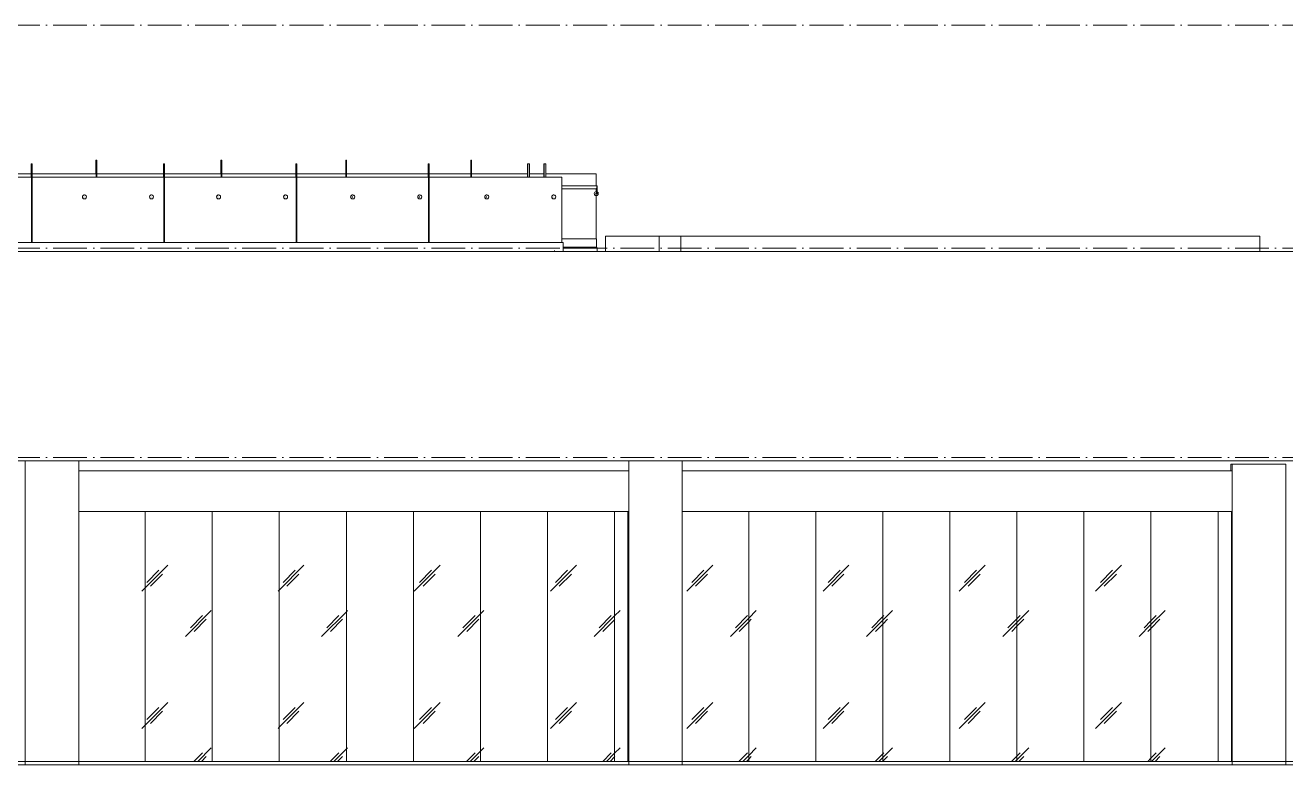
# Model space of a CAD drawing. Header units: millimetres. Extents: x -20608 to 106651, y -8981 to 93550.
# Drawn here: x 50495 to 69161, y 10950 to 21900 of the extents above; entities that cross this region are included whole.
import ezdxf

# ---------------------------------------------------------------- set-up
doc = ezdxf.new("R2010")
doc.units = ezdxf.units.MM
doc.linetypes.add('Grid Line', pattern=[14, 10, -2, 0, -2])
for name, color, linetype, lineweight in [('KINH', 152, 'Continuous', 5), ('NET CAT', 3, 'Continuous', 5), ('NET CATConcrete', 3, 'Continuous', 5), ('NET THAY 1', 41, 'Continuous', 5), ('NET THAY 2', 55, 'Continuous', 5), ('NET-THAY', 2, 'Continuous', 9), ('TRUC', 225, 'Continuous', 5)]:
    doc.layers.add(name, color=color, linetype=linetype, lineweight=lineweight)
pattern_1 = [(45.204, (34191.6, 1401.6), (0.002, 2032), [252.7, -2610.81]), (45.204, (34136.8, 1456.7), (0.002, 2032), [252.7, -2610.81]), (45.204, (34061.5, 1325.7), (0.002, 2032), [544.27, -2319.24]), (45.204, (32819.7, 2763), (0.002, 2032), [252.7, -2610.81]), (45.204, (32764.9, 2818.2), (0.002, 2032), [252.7, -2610.81]), (45.204, (32689.5, 2687.1), (0.002, 2032), [544.27, -2319.24])]

# ---------------------------------------------------------------- blocks, each defined once
blk = doc.blocks.new('System Panel - Glazed-V290-MẶT ĐỨNG 1-14')
at = {"layer": 'KINH'}
h = blk.add_hatch(dxfattribs=at)
h.set_pattern_fill('FP_1', color=256, style=0, pattern_type=2)
h.set_pattern_definition(pattern_1)
h.paths.add_polyline_path([(52272, 11000), (52272, 14700), (51289, 14700), (51289, 11000)], flags=0)
at = {"layer": 'KINH', "color": 7}
blk.add_line((52272, 11000), (52272, 14700), dxfattribs=at)
blk = doc.blocks.new('System Panel - Glazed-V291-MẶT ĐỨNG 1-14')
at = {"layer": 'KINH'}
h = blk.add_hatch(dxfattribs=at)
h.set_pattern_fill('FP_1', color=256, style=0, pattern_type=2)
h.set_pattern_definition(pattern_1)
h.paths.add_polyline_path([(52272, 11000), (53264, 11000), (53264, 14700), (52272, 14700), (52272, 11395)], flags=0)
at = {"layer": 'KINH', "color": 7}
for p, q in [((52272, 14700), (52272, 11000)), ((53264, 11000), (53264, 14700))]:
    blk.add_line(p, q, dxfattribs=at)
blk = doc.blocks.new('System Panel - Glazed-V292-MẶT ĐỨNG 1-14')
at = {"layer": 'KINH'}
h = blk.add_hatch(dxfattribs=at)
h.set_pattern_fill('FP_1', color=256, style=0, pattern_type=2)
h.set_pattern_definition(pattern_1)
h.paths.add_polyline_path([(53264, 11000), (54257, 11000), (54257, 14700), (53264, 14700), (53264, 11395)], flags=0)
at = {"layer": 'KINH', "color": 7}
for p, q in [((53264, 14700), (53264, 11000)), ((54257, 11000), (54257, 14700))]:
    blk.add_line(p, q, dxfattribs=at)
blk = doc.blocks.new('System Panel - Glazed-V293-MẶT ĐỨNG 1-14')
at = {"layer": 'KINH'}
h = blk.add_hatch(dxfattribs=at)
h.set_pattern_fill('FP_1', color=256, style=0, pattern_type=2)
h.set_pattern_definition(pattern_1)
h.paths.add_polyline_path([(55250, 11000), (55250, 14700), (54257, 14700), (54257, 11000), (55185, 11000)], flags=0)
at = {"layer": 'KINH', "color": 7}
for p, q in [((54257, 14700), (54257, 11000)), ((55250, 11000), (55250, 14700))]:
    blk.add_line(p, q, dxfattribs=at)
blk = doc.blocks.new('System Panel - Glazed-V294-MẶT ĐỨNG 1-14')
at = {"layer": 'KINH'}
h = blk.add_hatch(dxfattribs=at)
h.set_pattern_fill('FP_1', color=256, style=0, pattern_type=2)
h.set_pattern_definition(pattern_1)
h.paths.add_polyline_path([(55250, 11000), (56243, 11000), (56243, 14700), (55250, 14700), (55250, 11395)], flags=0)
at = {"layer": 'KINH', "color": 7}
for p, q in [((55250, 14700), (55250, 11000)), ((56243, 11000), (56243, 14700))]:
    blk.add_line(p, q, dxfattribs=at)
blk = doc.blocks.new('System Panel - Glazed-V295-MẶT ĐỨNG 1-14')
at = {"layer": 'KINH'}
h = blk.add_hatch(dxfattribs=at)
h.set_pattern_fill('FP_1', color=256, style=0, pattern_type=2)
h.set_pattern_definition(pattern_1)
h.paths.add_polyline_path([(56243, 11000), (57236, 11000), (57236, 14700), (56243, 14700), (56243, 11395)], flags=0)
at = {"layer": 'KINH', "color": 7}
for p, q in [((56243, 14700), (56243, 11000)), ((57236, 11000), (57236, 14700))]:
    blk.add_line(p, q, dxfattribs=at)
blk = doc.blocks.new('System Panel - Glazed-V296-MẶT ĐỨNG 1-14')
at = {"layer": 'KINH'}
h = blk.add_hatch(dxfattribs=at)
h.set_pattern_fill('FP_1', color=256, style=0, pattern_type=2)
h.set_pattern_definition(pattern_1)
h.paths.add_polyline_path([(57236, 11000), (58229, 11000), (58229, 14700), (57236, 14700), (57236, 11395)], flags=0)
at = {"layer": 'KINH', "color": 7}
for p, q in [((57236, 14700), (57236, 11000)), ((58229, 11000), (58229, 14700))]:
    blk.add_line(p, q, dxfattribs=at)
blk = doc.blocks.new('System Panel - Glazed-V297-MẶT ĐỨNG 1-14')
at = {"layer": 'KINH'}
h = blk.add_hatch(dxfattribs=at)
h.set_pattern_fill('FP_1', color=256, style=0, pattern_type=2)
h.set_pattern_definition(pattern_1)
h.paths.add_polyline_path([(59222, 11000), (59222, 14700), (58229, 14700), (58229, 11000), (58365, 11000)], flags=0)
at = {"layer": 'KINH', "color": 7}
for p, q in [((58229, 14700), (58229, 11000)), ((59222, 11000), (59222, 14700))]:
    blk.add_line(p, q, dxfattribs=at)
blk = doc.blocks.new('System Panel - Glazed-610742-MẶT ĐỨNG 1-14')
at = {"layer": 'KINH'}
h = blk.add_hatch(dxfattribs=at)
h.set_pattern_fill('FP_1', color=256, style=0, pattern_type=2)
h.set_pattern_definition(pattern_1)
h.paths.add_polyline_path([(59222, 11000), (59420, 11000), (59420, 14700), (59222, 14700), (59222, 11395)], flags=0)
at = {"layer": 'KINH', "color": 7}
for p, q in [((59222, 14700), (59222, 11000)), ((59420, 11000), (59420, 14700))]:
    blk.add_line(p, q, dxfattribs=at)
blk = doc.blocks.new('System Panel - Glazed-V298-MẶT ĐỨNG 1-14')
at = {"layer": 'KINH'}
h = blk.add_hatch(dxfattribs=at)
h.set_pattern_fill('FP_1', color=256, style=0, pattern_type=2)
h.set_pattern_definition(pattern_1)
h.paths.add_polyline_path([(61208, 11000), (61208, 14700), (60225, 14700), (60225, 11000)], flags=0)
at = {"layer": 'KINH', "color": 7}
blk.add_line((61208, 11000), (61208, 14700), dxfattribs=at)
blk = doc.blocks.new('System Panel - Glazed-V299-MẶT ĐỨNG 1-14')
at = {"layer": 'KINH'}
h = blk.add_hatch(dxfattribs=at)
h.set_pattern_fill('FP_1', color=256, style=0, pattern_type=2)
h.set_pattern_definition(pattern_1)
h.paths.add_polyline_path([(62201, 11000), (62201, 14700), (61208, 14700), (61208, 11000), (61544, 11000)], flags=0)
at = {"layer": 'KINH', "color": 7}
for p, q in [((61208, 14700), (61208, 11000)), ((62201, 11000), (62201, 14700))]:
    blk.add_line(p, q, dxfattribs=at)
blk = doc.blocks.new('System Panel - Glazed-V300-MẶT ĐỨNG 1-14')
at = {"layer": 'KINH'}
h = blk.add_hatch(dxfattribs=at)
h.set_pattern_fill('FP_1', color=256, style=0, pattern_type=2)
h.set_pattern_definition(pattern_1)
h.paths.add_polyline_path([(62201, 11000), (63194, 11000), (63194, 14700), (62201, 14700), (62201, 11395)], flags=0)
at = {"layer": 'KINH', "color": 7}
for p, q in [((62201, 14700), (62201, 11000)), ((63194, 11000), (63194, 14700))]:
    blk.add_line(p, q, dxfattribs=at)
blk = doc.blocks.new('System Panel - Glazed-V301-MẶT ĐỨNG 1-14')
at = {"layer": 'KINH'}
h = blk.add_hatch(dxfattribs=at)
h.set_pattern_fill('FP_1', color=256, style=0, pattern_type=2)
h.set_pattern_definition(pattern_1)
h.paths.add_polyline_path([(63194, 11000), (64186, 11000), (64186, 14700), (63194, 14700), (63194, 11395)], flags=0)
at = {"layer": 'KINH', "color": 7}
for p, q in [((63194, 14700), (63194, 11000)), ((64186, 11000), (64186, 14700))]:
    blk.add_line(p, q, dxfattribs=at)
blk = doc.blocks.new('System Panel - Glazed-V302-MẶT ĐỨNG 1-14')
at = {"layer": 'KINH'}
h = blk.add_hatch(dxfattribs=at)
h.set_pattern_fill('FP_1', color=256, style=0, pattern_type=2)
h.set_pattern_definition(pattern_1)
h.paths.add_polyline_path([(64186, 11000), (65179, 11000), (65179, 14700), (64186, 14700), (64186, 11395)], flags=0)
at = {"layer": 'KINH', "color": 7}
for p, q in [((64186, 14700), (64186, 11000)), ((65179, 11000), (65179, 14700))]:
    blk.add_line(p, q, dxfattribs=at)
blk = doc.blocks.new('System Panel - Glazed-V303-MẶT ĐỨNG 1-14')
at = {"layer": 'KINH'}
h = blk.add_hatch(dxfattribs=at)
h.set_pattern_fill('FP_1', color=256, style=0, pattern_type=2)
h.set_pattern_definition(pattern_1)
h.paths.add_polyline_path([(65179, 11000), (66172, 11000), (66172, 14700), (65179, 14700), (65179, 11395)], flags=0)
at = {"layer": 'KINH', "color": 7}
for p, q in [((65179, 14700), (65179, 11000)), ((66172, 11000), (66172, 14700))]:
    blk.add_line(p, q, dxfattribs=at)
blk = doc.blocks.new('System Panel - Glazed-V304-MẶT ĐỨNG 1-14')
at = {"layer": 'KINH'}
h = blk.add_hatch(dxfattribs=at)
h.set_pattern_fill('FP_1', color=256, style=0, pattern_type=2)
h.set_pattern_definition(pattern_1)
h.paths.add_polyline_path([(66172, 11000), (67165, 11000), (67165, 14700), (66172, 14700), (66172, 11395)], flags=0)
at = {"layer": 'KINH', "color": 7}
for p, q in [((66172, 14700), (66172, 11000)), ((67165, 11000), (67165, 14700))]:
    blk.add_line(p, q, dxfattribs=at)
blk = doc.blocks.new('System Panel - Glazed-V305-MẶT ĐỨNG 1-14')
at = {"layer": 'KINH'}
h = blk.add_hatch(dxfattribs=at)
h.set_pattern_fill('FP_1', color=256, style=0, pattern_type=2)
h.set_pattern_definition(pattern_1)
h.paths.add_polyline_path([(68158, 11000), (68158, 14700), (67165, 14700), (67165, 11000), (67903, 11000)], flags=0)
at = {"layer": 'KINH', "color": 7}
for p, q in [((67165, 14700), (67165, 11000)), ((68158, 11000), (68158, 14700))]:
    blk.add_line(p, q, dxfattribs=at)
blk = doc.blocks.new('System Panel - Glazed-V306-MẶT ĐỨNG 1-14')
at = {"layer": 'KINH', "color": 7}
for p, q in [((68158, 14700), (68158, 11000)), ((68357, 11000), (68357, 14700))]:
    blk.add_line(p, q, dxfattribs=at)
blk = doc.blocks.new('ALC1807-ASCENT PLAZA-TANG 1_2_rvt-1-MẶT ĐỨNG 1-14')
at = {"layer": 'NET-THAY', "lineweight": 15}
blk.add_line((95985, 18550), (41016, 18550), dxfattribs=at)
at = {"layer": 'NET-THAY', "color": 250, "lineweight": 15}
blk.add_line((41016, 15450), (95985, 15450), dxfattribs=at)
at = {"layer": 'NET-THAY', "color": 10}
for p, q in [((41001, 11000), (95970, 11000)), ((95970, 10950), (41001, 10950))]:
    blk.add_line(p, q, dxfattribs=at)
at = {"color": 10, "lineweight": 9}
for name in ['System Panel - Glazed-V290-MẶT ĐỨNG 1-14', 'System Panel - Glazed-V291-MẶT ĐỨNG 1-14', 'System Panel - Glazed-V292-MẶT ĐỨNG 1-14', 'System Panel - Glazed-V293-MẶT ĐỨNG 1-14', 'System Panel - Glazed-V294-MẶT ĐỨNG 1-14', 'System Panel - Glazed-V295-MẶT ĐỨNG 1-14', 'System Panel - Glazed-V296-MẶT ĐỨNG 1-14', 'System Panel - Glazed-V297-MẶT ĐỨNG 1-14', 'System Panel - Glazed-610742-MẶT ĐỨNG 1-14', 'System Panel - Glazed-V298-MẶT ĐỨNG 1-14', 'System Panel - Glazed-V299-MẶT ĐỨNG 1-14', 'System Panel - Glazed-V300-MẶT ĐỨNG 1-14', 'System Panel - Glazed-V301-MẶT ĐỨNG 1-14', 'System Panel - Glazed-V302-MẶT ĐỨNG 1-14', 'System Panel - Glazed-V303-MẶT ĐỨNG 1-14', 'System Panel - Glazed-V304-MẶT ĐỨNG 1-14', 'System Panel - Glazed-V305-MẶT ĐỨNG 1-14', 'System Panel - Glazed-V306-MẶT ĐỨNG 1-14']:
    blk.add_blockref(name, (0, 0), dxfattribs=at)
blk = doc.blocks.new('Railing - NBS_RailInfillPnl_Post-1009334-MẶT ĐỨNG 1-14')
at = {"layer": 'NET THAY 2', "color": 7}
for p, q in [((42747, 19650), (42747, 19850)), ((42747, 19850), (42750, 19850)), ((42760, 19850), (42750, 19850)), ((42750, 19850), (42750, 18685)), ((42760, 18685), (42760, 19850))]:
    blk.add_line(p, q, dxfattribs=at)
blk = doc.blocks.new('Railing - NBS_RailInfillPnl_Post-V401-MẶT ĐỨNG 1-14')
at = {"layer": 'NET THAY 2', "color": 7}
for p, q in [((58175, 19850), (58175, 19650)), ((58177, 19850), (58175, 19850)), ((58177, 19650), (58177, 19850)), ((58177, 19850), (58203, 19850)), ((58203, 19850), (58203, 19650))]:
    blk.add_line(p, q, dxfattribs=at)
blk = doc.blocks.new('Railing - NBS_RailInfillPnl_Post-847067-MẶT ĐỨNG 1-14')
at = {"layer": 'NET THAY 2', "color": 7}
blk.add_line((58443, 19650), (58443, 18685), dxfattribs=at)
blk = doc.blocks.new('Railing - Railing-863618-MẶT ĐỨNG 1-14')
at = {"layer": 'NET THAY 1', "color": 7}
for p, q in [((41001, 18685), (58462, 18685)), ((58462, 18685), (58462, 18550)), ((58335, 18562), (58331, 18562))]:
    blk.add_line(p, q, dxfattribs=at)
for name, p in [('Railing - NBS_RailInfillPnl_Post-1009334-MẶT ĐỨNG 1-14', (0, 0)), ('Railing - NBS_RailInfillPnl_Post-1009334-MẶT ĐỨNG 1-14', (1959, 0)), ('Railing - NBS_RailInfillPnl_Post-1009334-MẶT ĐỨNG 1-14', (3919, 0)), ('Railing - NBS_RailInfillPnl_Post-1009334-MẶT ĐỨNG 1-14', (5878, 0)), ('Railing - NBS_RailInfillPnl_Post-1009334-MẶT ĐỨNG 1-14', (7838, 0)), ('Railing - NBS_RailInfillPnl_Post-1009334-MẶT ĐỨNG 1-14', (9797, 0)), ('Railing - NBS_RailInfillPnl_Post-1009334-MẶT ĐỨNG 1-14', (11756, 0)), ('Railing - NBS_RailInfillPnl_Post-1009334-MẶT ĐỨNG 1-14', (13716, 0)), ('Railing - NBS_RailInfillPnl_Post-V401-MẶT ĐỨNG 1-14', (-240, 0)), ('Railing - NBS_RailInfillPnl_Post-V401-MẶT ĐỨNG 1-14', (0, 0)), ('Railing - NBS_RailInfillPnl_Post-847067-MẶT ĐỨNG 1-14', (0, 0))]:
    blk.add_blockref(name, p)
blk = doc.blocks.new('Top Rail Type - Top Rail_Internal_-863652-MẶT ĐỨNG 1-14')
at = {"layer": 'NET THAY 1', "color": 7}
for p, q in [((41001, 19650), (42750, 19650)), ((42760, 19650), (44710, 19650)), ((44720, 19650), (46669, 19650)), ((46679, 19650), (48629, 19650)), ((48639, 19650), (50588, 19650)), ((50598, 19650), (52547, 19650)), ((52557, 19650), (54507, 19650)), ((54517, 19650), (56466, 19650)), ((56476, 19650), (58441, 19650)), ((58441, 19650), (58441, 18685))]:
    blk.add_line(p, q, dxfattribs=at)
blk = doc.blocks.new('ALB-RAILING 32 - ALB-BALUSTER-847066-MẶT ĐỨNG 1-14')
at = {"layer": 'NET THAY 1', "color": 7}
for p, q in [((58318, 19364), (58316, 19364)), ((58316, 19350), (58318, 19350)), ((58323, 19387), (58322, 19387)), ((58322, 19327), (58323, 19327))]:
    blk.add_line(p, q, dxfattribs=at)
for centre, start_param, end_param in [((58322, 19357), 6.021386, 7.853982), ((58322, 19357), 1.570796, 3.403392), ((58323, 19357), 4.712389, 7.853982), ((58323, 19357), 1.570796, 4.712389), ((58322, 19357), 5.638937, 5.880236)]:
    blk.add_ellipse(centre, major_axis=(0, 30), ratio=0.992899, start_param=start_param, end_param=end_param, dxfattribs=at)
blk = doc.blocks.new('Railing - NBS_RailInfillPnl_Post-V402-MẶT ĐỨNG 1-14')
at = {"layer": 'NET THAY 2', "color": 7}
for p, q in [((47839, 19900), (47839, 19700)), ((47842, 19900), (47839, 19900)), ((47842, 19650), (47842, 19900)), ((47842, 19900), (47852, 19900)), ((47852, 19900), (47852, 19650))]:
    blk.add_line(p, q, dxfattribs=at)
blk = doc.blocks.new('Railing - Railing-863874-MẶT ĐỨNG 1-14')
at = {"layer": 'NET THAY 1', "color": 7}
for p, q in [((58953, 18735), (58443, 18735)), ((58953, 18735), (58953, 18622)), ((58959, 18612), (58462, 18612))]:
    blk.add_line(p, q, dxfattribs=at)
for centre, major_axis, start_param, end_param in [((58954, 18622), (0, 10), 1.570796, 3.141593), ((58959, 18600), (0, 12), 4.712389, 6.283185)]:
    blk.add_ellipse(centre, major_axis=major_axis, ratio=0.119139, start_param=start_param, end_param=end_param, dxfattribs=at)
for p in [(0, 0), (1851, 0), (3701, 0), (5552, 0), (7402, 0), (9253, 0)]:
    blk.add_blockref('Railing - NBS_RailInfillPnl_Post-V402-MẶT ĐỨNG 1-14', p)
blk = doc.blocks.new('Top Rail Type - Top Rail_Internal_-863880-MẶT ĐỨNG 1-14')
at = {"layer": 'NET THAY 1', "color": 7}
for p, q in [((45996, 19700), (45994, 19700)), ((45994, 19700), (45994, 19650)), ((45996, 19650), (45996, 19700)), ((45996, 19700), (46666, 19700)), ((46679, 19700), (47842, 19700)), ((47852, 19700), (48625, 19700)), ((48639, 19700), (49693, 19700)), ((49703, 19700), (50585, 19700)), ((50598, 19700), (51543, 19700)), ((51553, 19700), (52544, 19700)), ((52557, 19700), (53394, 19700)), ((53404, 19700), (54504, 19700)), ((54517, 19700), (55244, 19700)), ((55254, 19700), (56463, 19700)), ((56476, 19700), (57095, 19700)), ((57105, 19700), (57935, 19700)), ((57962, 19700), (58175, 19700)), ((58203, 19700), (58950, 19700)), ((58950, 19700), (58950, 19521)), ((58950, 19479), (58950, 19436)), ((58950, 19378), (58950, 18735))]:
    blk.add_line(p, q, dxfattribs=at)
blk = doc.blocks.new('Handrail Type - ALB-BALUSTER-843717-MẶT ĐỨNG 1-14')
at = {"layer": 'NET THAY 1', "color": 7}
for p, q in [((58963, 19521), (58959, 19521)), ((58959, 19479), (58963, 19479))]:
    blk.add_line(p, q, dxfattribs=at)
for centre, start_param, end_param in [((58959, 19500), 4.712389, 6.283185), ((58959, 19500), 3.403392, 4.712389), ((58963, 19500), 4.712389, 7.068583), ((58963, 19500), 3.403392, 4.712389)]:
    blk.add_ellipse(centre, major_axis=(0, 21.2), ratio=0.119139, start_param=start_param, end_param=end_param, dxfattribs=at)
blk = doc.blocks.new('Handrail Type - Handrail_Internal_-863891-MẶT ĐỨNG 1-14')
at = {"layer": 'NET THAY 1', "color": 7}
for p, q in [((58959, 19521), (58443, 19521)), ((58443, 19479), (58959, 19479))]:
    blk.add_line(p, q, dxfattribs=at)
for start_param, end_param in [(4.712389, 6.283185), (3.403392, 4.712389)]:
    blk.add_ellipse((58959, 19500), major_axis=(0, 21.2), ratio=0.119139, start_param=start_param, end_param=end_param, dxfattribs=at)
blk = doc.blocks.new('ALB-RAILING 32 - ALB-BALUSTER-V403-MẶT ĐỨNG 1-14')
at = {"layer": 'NET THAY 1', "color": 7}
for p, q in [((58951, 19437), (58950, 19437)), ((58957, 19414), (58951, 19414)), ((58952, 19485), (58952, 19422)), ((58965, 19500), (58966, 19500)), ((58966, 19422), (58966, 19500)), ((58950, 19377), (58951, 19377)), ((58951, 19400), (58957, 19400))]:
    blk.add_line(p, q, dxfattribs=at)
at = {"layer": 'NET THAY 1', "color": 7, "flags": 128}
for points in [[(58951, 19410), (58951, 19410), (58951, 19410), (58951, 19410), (58951, 19410), (58951, 19410), (58951, 19411), (58951, 19411), (58951, 19411), (58951, 19412), (58951, 19412), (58951, 19412), (58951, 19413), (58951, 19413), (58951, 19413), (58951, 19414), (58951, 19414), (58951, 19415), (58951, 19415), (58951, 19416), (58951, 19416), (58952, 19417), (58952, 19417), (58952, 19418), (58952, 19418), (58952, 19419), (58952, 19420), (58952, 19420), (58952, 19421), (58952, 19421), (58952, 19422)], [(58957, 19400), (58959, 19400), (58961, 19401), (58962, 19402), (58963, 19403), (58963, 19404), (58964, 19404), (58964, 19405), (58964, 19405), (58964, 19406), (58964, 19406), (58964, 19407), (58964, 19407), (58965, 19407), (58965, 19408), (58965, 19408), (58965, 19409), (58965, 19409), (58965, 19410), (58965, 19410), (58965, 19411), (58965, 19411), (58965, 19412), (58965, 19412), (58965, 19413), (58965, 19413), (58965, 19414), (58965, 19414), (58965, 19415), (58965, 19415), (58965, 19416), (58966, 19417), (58966, 19417), (58966, 19418), (58966, 19418), (58966, 19419), (58966, 19420), (58966, 19420), (58966, 19421), (58966, 19422), (58966, 19422)]]:
    blk.add_lwpolyline(points, dxfattribs=at)
at = {"layer": 'NET THAY 1', "color": 7}
for centre, major_axis, start_param, end_param in [((58950, 19407), (0, 30), 0, 1.570796), ((58951, 19407), (0, 30), 0, 1.570796), ((58951, 19407), (0, 7), 0, 3.141593), ((58951, 19407), (0, 7), 6.021386, 6.283185), ((58950, 19407), (0, 30), 5.60842, 5.759587), ((58951, 19407), (0, 30), 4.712389, 5.759587), ((58950, 19407), (0, 30), 1.570796, 3.403392), ((58951, 19407), (0, 30), 1.570796, 4.712389), ((58948, 19407), (0, 30), 3.228578, 3.403392), ((58947, 19407), (0, 30), 3.2658, 3.403392), ((58951, 19407), (0, 7), 3.141593, 4.974188), ((58950, 19407), (0, 30), 3.821649, 4.032332)]:
    blk.add_ellipse(centre, major_axis=major_axis, ratio=0.992878, start_param=start_param, end_param=end_param, dxfattribs=at)
blk = doc.blocks.new('ALC1807-ASCENT PLAZA-TANG DIEN HINH_rvt-1-MẶT ĐỨNG 1-14')
at = {"layer": 'NET-THAY', "color": 250, "lineweight": 15}
for p, q in [((58963, 18600), (58462, 18600)), ((58963, 18550), (58963, 18600)), ((59431, 15300), (59431, 15450))]:
    blk.add_line(p, q, dxfattribs=at)
at = {"color": 250, "lineweight": 15}
for name, p in [('Railing - Railing-863618-MẶT ĐỨNG 1-14', (0, 0)), ('Railing - Railing-863874-MẶT ĐỨNG 1-14', (0, 0)), ('Top Rail Type - Top Rail_Internal_-863652-MẶT ĐỨNG 1-14', (0, 0)), ('Top Rail Type - Top Rail_Internal_-863880-MẶT ĐỨNG 1-14', (0, 0)), ('Handrail Type - Handrail_Internal_-863891-MẶT ĐỨNG 1-14', (0, 0)), ('ALB-RAILING 32 - ALB-BALUSTER-V403-MẶT ĐỨNG 1-14', (0, 0)), ('Handrail Type - ALB-BALUSTER-843717-MẶT ĐỨNG 1-14', (0, 0)), ('ALB-RAILING 32 - ALB-BALUSTER-847066-MẶT ĐỨNG 1-14', (-6950, 0)), ('ALB-RAILING 32 - ALB-BALUSTER-847066-MẶT ĐỨNG 1-14', (-5957, 0)), ('ALB-RAILING 32 - ALB-BALUSTER-847066-MẶT ĐỨNG 1-14', (-4964, 0)), ('ALB-RAILING 32 - ALB-BALUSTER-847066-MẶT ĐỨNG 1-14', (-3972, 0)), ('ALB-RAILING 32 - ALB-BALUSTER-847066-MẶT ĐỨNG 1-14', (-2979, 0)), ('ALB-RAILING 32 - ALB-BALUSTER-847066-MẶT ĐỨNG 1-14', (-1986, 0)), ('ALB-RAILING 32 - ALB-BALUSTER-847066-MẶT ĐỨNG 1-14', (-993, 0)), ('ALB-RAILING 32 - ALB-BALUSTER-847066-MẶT ĐỨNG 1-14', (0, 0))]:
    blk.add_blockref(name, p, dxfattribs=at)

msp = doc.modelspace()

# ---------------------------------------------------------------- linework, layer by layer
at = {"layer": 'NET CAT'}
for p, q in [((50494.7, 10950), (50494.7, 15450)), ((51289.1, 15450), (51289.1, 10950)), ((59430.9, 10950), (59430.9, 15450)), ((60225.2, 10950), (60225.2, 15450)), ((68345.9, 15400), (68345.9, 15300)), ((68367, 15400), (68345.9, 15400)), ((68367, 10950), (68367, 15400)), ((69161.3, 15400), (68367, 15400)), ((69161.3, 15400), (69161.3, 10950)), ((50494.7, 10950), (51289.1, 10950)), ((59430.9, 10950), (60225.2, 10950)), ((68367, 10950), (69161.3, 10950))]:
    msp.add_line(p, q, dxfattribs=at)
at = {"layer": 'NET CATConcrete'}
for p, q in [((51289.1, 15300), (59430.9, 15300)), ((51289.1, 15300), (51289.1, 14700)), ((59430.9, 14700), (59430.9, 15300)), ((60225.2, 15300), (68367, 15300)), ((60225.2, 15300), (60225.2, 14700)), ((68367, 14700), (68367, 15300)), ((51289.1, 14700), (59430.9, 14700)), ((60225.2, 14700), (68367, 14700))]:
    msp.add_line(p, q, dxfattribs=at)
at = {"layer": 'NET-THAY', "lineweight": 15}
for p, q in [((59087.3, 18774.3), (59087.3, 18550)), ((68776.4, 18774.3), (59087.3, 18774.3)), ((59883, 18550), (59883, 18774.3)), ((60200.7, 18774.3), (60200.7, 18550)), ((68776.4, 18550), (68776.4, 18774.3))]:
    msp.add_line(p, q, dxfattribs=at)
at = {"layer": 'NET-THAY'}
msp.add_line((25800.5, 10950), (78097.4, 10950), dxfattribs=at)
at = {"layer": 'TRUC', "linetype": 'Grid Line', "ltscale": 50}
for p, q in [((-15600.6, 21900), (103813.4, 21900)), ((-15600.6, 18600), (103813.4, 18600)), ((-15600.6, 15500), (103813.4, 15500)), ((-15600.6, 11000), (103813.4, 11000))]:
    msp.add_line(p, q, dxfattribs=at)

# ---------------------------------------------------------------- block references
at = {"lineweight": 5}
for name in ['ALC1807-ASCENT PLAZA-TANG DIEN HINH_rvt-1-MẶT ĐỨNG 1-14', 'ALC1807-ASCENT PLAZA-TANG 1_2_rvt-1-MẶT ĐỨNG 1-14']:
    msp.add_blockref(name, (0, 0), dxfattribs=at)

doc.saveas('drawing.dxf')
